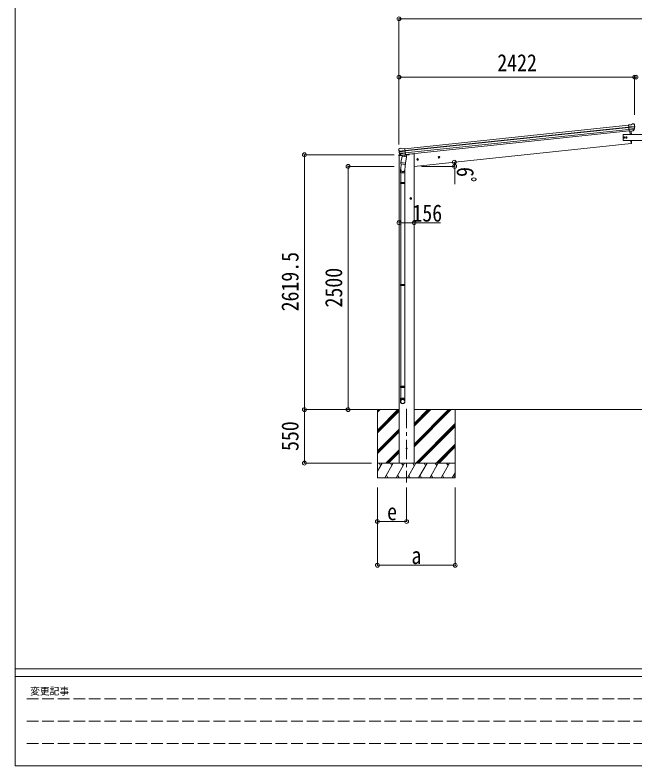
# Model space of a CAD drawing. Units: millimetres at full size, sheet at 1:40; some dimension numbers follow another scale. Extents: x -11243 to 11243, y -7760 to 7760.
# Drawn here: x -11243 to -4868, y -7760 to -41 of the extents above; entities that cross this region are included whole.
import ezdxf
from ezdxf.enums import TextEntityAlignment as Align

# ---------------------------------------------------------------- set-up
doc = ezdxf.new("R2010")
doc.units = ezdxf.units.MM
doc.header["$LTSCALE"] = 40
doc.header["$PDMODE"] = 32
doc.header["$PDSIZE"] = 40
doc.linetypes.add('CHAIN1', pattern=[8, 5, -1, 1, -1])
doc.linetypes.add('DASHED3', pattern=[4, 3, -1])
for name, color, linetype, lineweight in [('0-0_0', 7, 'Continuous', 9), ('0-1_本体', 5, 'CHAIN1', 9), ('0-3_ELV2', 4, 'Continuous', 9), ('0-6_OTH_LINE', 6, 'Continuous', 9), ('0-9_OUTLINE', 7, 'Continuous', 9), ('F-0_240', 7, 'Continuous', 9)]:
    doc.layers.add(name, color=color, linetype=linetype, lineweight=lineweight)
doc.styles.add('ＭＳ ゴシック', font='')
doc.styles.get('ＭＳ ゴシック').set_extended_font_data('MS Gothic')

msp = doc.modelspace()

# ---------------------------------------------------------------- linework, layer by layer
at = {"layer": '0-0_0'}
for p, q in [((-7638.61, -4096.94), (-7294.5, -4096.94)), ((-7516.75, -4096.94), (-7516.75, -4796.94)), ((-7516.75, -4308.17), (-7305.52, -4096.94)), ((-7516.75, -4124.32), (-7489.37, -4096.94)), ((-7516.75, -4110.18), (-7503.51, -4096.94)), ((-7516.75, -4322.31), (-7294.5, -4100.06)), ((-7516.75, -4336.45), (-7294.5, -4114.21)), ((-7139, -4479.2), (-6756.74, -4096.94)), ((-7139, -4450.92), (-6785.02, -4096.94)), ((-7139, -4465.06), (-6770.88, -4096.94)), ((-7139, -4267.07), (-6968.87, -4096.94)), ((-7139, -4252.93), (-6983.01, -4096.94)), ((-7139, -4238.79), (-6997.16, -4096.94)), ((-7139, -4096.94), (-2590.98, -4096.94)), ((-6716.75, -4096.94), (-6716.75, -4796.94)), ((-7122.9, -4646.94), (-6716.75, -4240.8)), ((-7516.75, -4520.3), (-7294.5, -4298.05)), ((-7516.75, -4534.44), (-7294.5, -4312.19)), ((-7108.75, -4646.94), (-6716.75, -4254.95)), ((-7094.61, -4646.94), (-6716.75, -4269.09)), ((-7516.75, -4548.59), (-7294.5, -4326.34)), ((-6910.76, -4646.94), (-6716.75, -4452.93)), ((-6896.62, -4646.94), (-6716.75, -4467.08)), ((-7431.26, -4646.94), (-7294.5, -4510.18)), ((-7417.12, -4646.94), (-7294.5, -4524.33)), ((-7402.98, -4646.94), (-7294.5, -4538.47)), ((-6882.48, -4646.94), (-6716.75, -4481.22)), ((-6716.75, -4646.94), (-7516.75, -4646.94)), ((-7516.75, -4730.77), (-7468.35, -4646.94)), ((-7483.36, -4672.92), (-7498.36, -4646.94)), ((-7439.49, -4796.94), (-7352.89, -4646.94)), ((-7367.89, -4672.92), (-7382.89, -4646.94)), ((-7324.02, -4796.94), (-7237.42, -4646.94)), ((-7252.42, -4672.92), (-7267.42, -4646.94)), ((-7208.55, -4796.94), (-7121.95, -4646.94)), ((-7136.95, -4672.92), (-7151.95, -4646.94)), ((-7093.08, -4796.94), (-7006.47, -4646.94)), ((-7021.48, -4672.92), (-7036.48, -4646.94)), ((-6977.61, -4796.94), (-6891, -4646.94)), ((-6921.01, -4646.94), (-6906, -4672.92)), ((-6862.14, -4796.94), (-6775.53, -4646.94)), ((-6790.54, -4672.92), (-6805.54, -4646.94)), ((-7424.49, -4770.96), (-7409.49, -4796.94)), ((-7309.02, -4770.96), (-7294.02, -4796.94)), ((-7193.55, -4770.96), (-7178.55, -4796.94)), ((-7078.08, -4770.96), (-7063.08, -4796.94)), ((-6962.61, -4770.96), (-6947.61, -4796.94)), ((-6847.14, -4770.96), (-6832.14, -4796.94)), ((-6746.67, -4796.94), (-6716.75, -4745.13)), ((-6731.67, -4770.96), (-6716.75, -4796.79)), ((-7516.75, -4796.94), (-6716.75, -4796.94))]:
    msp.add_line(p, q, dxfattribs=at)
at = {"layer": '0-1_本体'}
msp.add_line((-7216.75, -4087.73), (-7216.75, -4846.94), dxfattribs=at)
at = {"layer": '0-3_ELV2'}
for p, q in [((-7234.6, -1414.94), (-4935.18, -1173.26)), ((-7232.61, -1433.83), (-4933.2, -1192.15)), ((-7232.18, -1438.01), (-4932.76, -1196.33)), ((-7230.08, -1457.87), (-4930.67, -1216.19)), ((-4928.91, -1232.93), (-7228.32, -1474.61)), ((-4908.87, -1168.48), (-4935.39, -1171.27)), ((-4928.61, -1235.82), (-4935.39, -1171.27)), ((-4933.23, -1191.8), (-4873.49, -1185.52)), ((-4873.01, -1191.39), (-4932.62, -1197.65)), ((-4873.85, -1208.14), (-4930.89, -1214.14)), ((-4875.24, -1212.8), (-4930.42, -1218.6)), ((-4885.25, -1231.04), (-4928.63, -1235.6)), ((-4928.61, -1235.82), (-4918.66, -1234.78)), ((-4918.66, -1234.78), (-4918.39, -1234.84)), ((-4918.39, -1234.84), (-4893.06, -1232.18)), ((-4908.87, -1168.48), (-4897.27, -1161.51)), ((-4896.04, -1161.1), (-4882.55, -1159.68)), ((-4893.06, -1232.18), (-4892.8, -1232.06)), ((-4892.8, -1232.06), (-4885.11, -1231.25)), ((-4883.8, -1229.38), (-4874.35, -1211.08)), ((-4882.75, -1229.81), (-4872.63, -1211.55)), ((-4878.89, -1160.77), (-4878.89, -1160.76)), ((-4878.89, -1160.77), (-4873.71, -1164.96)), ((-4872.32, -1168.66), (-4872.63, -1166.81)), ((-4921.72, -1235.1), (-4918.06, -1269.94)), ((-4908.33, -1362.49), (-7139, -1596.94)), ((-4911.76, -1329.94), (-4908.33, -1362.49)), ((-4908.33, -1362.49), (-4906.28, -1362.2)), ((-7297.04, -1423.51), (-7297.12, -1421.64)), ((-7295.76, -1418.74), (-7296.45, -1419.61)), ((-7292.26, -1414.43), (-7295.76, -1418.74)), ((-7232.65, -1433.48), (-7292.39, -1439.76)), ((-7292.26, -1414.43), (-7292.26, -1414.42)), ((-7291.64, -1445.6), (-7232.03, -1439.33)), ((-7288.9, -1412.6), (-7288.9, -1412.6)), ((-7274.13, -1481.15), (-7287.82, -1465.4)), ((-7287.33, -1461.81), (-7230.3, -1455.82)), ((-7273.19, -1480.52), (-7286.23, -1464.58)), ((-7285.01, -1466.08), (-7229.83, -1460.28)), ((-7261.33, -1415.73), (-7234.81, -1412.95)), ((-7228.02, -1477.5), (-7234.81, -1412.95)), ((-7296.75, -1482.1), (-7297.65, -1488.93)), ((-7297.65, -1488.93), (-7263.92, -1485.39)), ((-7294.5, -4646.94), (-7294.5, -1488.6)), ((-7277.24, -1477.74), (-7294.09, -1479.51)), ((-7263.82, -1481.26), (-7271.52, -1482.07)), ((-7271.42, -1481.83), (-7228.04, -1477.27)), ((-7270.67, -1482.08), (-7269.11, -1481.91)), ((-7269.11, -1481.91), (-7231.57, -1477.97)), ((-7263.55, -1481.33), (-7263.82, -1481.26)), ((-7238.22, -1478.66), (-7263.55, -1481.33)), ((-7237.97, -1478.55), (-7238.22, -1478.66)), ((-7228.02, -1477.5), (-7237.97, -1478.55)), ((-7231.57, -1477.97), (-7230, -1477.8)), ((-7228.19, -1475.92), (-7227.26, -1476.11)), ((-7223.9, -1481.18), (-7194.64, -1478.11)), ((-7189.78, -1470.56), (-7190.2, -1473.79)), ((-7103.57, -1518.3), (-7109.65, -1522.71)), ((-7109.65, -1522.71), (-7108.86, -1530.18)), ((-7108.86, -1530.18), (-7102, -1533.23)), ((-7096.72, -1521.35), (-7103.57, -1518.3)), ((-6884.78, -1495.31), (-6890.85, -1499.72)), ((-6890.85, -1499.72), (-6890.07, -1507.18)), ((-6890.07, -1507.18), (-6883.21, -1510.23)), ((-6877.92, -1498.36), (-6884.78, -1495.31)), ((-7173, -1918.99), (-7179.5, -1922.74)), ((-7179.5, -1922.74), (-7179.5, -1930.25)), ((-7166.5, -1922.74), (-7173, -1918.99)), ((-7179.5, -1930.25), (-7173, -1934))]:
    msp.add_line(p, q, dxfattribs=at)
for points in [[(-4740.2, -1329.94), (-4740.2, -1269.94), (-4990.2, -1269.94), (-4990.2, -1329.94)], [(-4988.21, -1299.94), (-4984.45, -1293.44), (-4976.95, -1293.44), (-4973.19, -1299.94), (-4976.95, -1306.44), (-4984.45, -1306.44)], [(-4964.71, -1299.94), (-4960.95, -1293.44), (-4953.45, -1293.44), (-4949.69, -1299.94), (-4953.45, -1306.44), (-4960.95, -1306.44)]]:
    msp.add_lwpolyline(points, close=True, dxfattribs=at)
for points in [[(-7275.41, -1411.18), (-7275.41, -1411.18), (-7288.9, -1412.6)], [(-7261.33, -1415.73), (-7274.12, -1411.33), (-7274.12, -1411.33)], [(-7139, -4646.94), (-7139, -1467.94), (-7159, -1467.94), (-7189.86, -1471.18)], [(-7102, -1533.23), (-7095.93, -1528.82), (-7096.72, -1521.35)], [(-6883.21, -1510.23), (-6877.14, -1505.82), (-6877.92, -1498.36)], [(-7173, -1934), (-7166.5, -1930.25), (-7166.5, -1922.74)]]:
    msp.add_lwpolyline(points, dxfattribs=at)
for centre, radius in [((-4980.7, -1299.94), 8.5), ((-4980.7, -1299.94), 7.7), ((-4980.7, -1299.94), 6.5), ((-4957.2, -1299.94), 8.5), ((-4957.2, -1299.94), 7.7), ((-4957.2, -1299.94), 6.5), ((-7102.79, -1525.77), 8.5), ((-7102.79, -1525.77), 7.7), ((-7102.79, -1525.77), 6.5), ((-6883.99, -1502.77), 8.5), ((-6883.99, -1502.77), 7.7), ((-6883.99, -1502.77), 6.5), ((-7173, -1926.49), 8.5), ((-7173, -1926.49), 7.7), ((-7173, -1926.49), 6.5), ((-7216.75, -4496.94), 4.5)]:
    msp.add_circle(centre, radius, dxfattribs=at)
for centre, radius, start, end in [((-5803.93, -1322.27), 900.99, 3.33022, 5.6433), ((-4895.72, -1164.08), 3, 96.02369, 120.97631), ((-4885.37, -1228.36), 2.99, 285.2717, 331.00739), ((-4882.03, -1164.66), 5, 51.04426, 95.95574), ((-5065.88, -1190.31), 192.44, 1.4271, 6.57578), ((-4877.02, -1209.7), 3, 332.69111, 354.20009), ((-5073.21, -1189.77), 200.2, 354.20009, 359.53883), ((-4828.23, -1183.41), 45.32, 182.67122, 185.64518), ((-4872.83, -1192.72), 1.35, 95.1605, 97.91927), ((-4870.23, -1191.17), 2.74, 179.02151, 184.43412), ((-4875.25, -1210.09), 3, 331, 354.13916), ((-5073.21, -1189.77), 202, 354.13916, 6), ((-4906.7, -1359.23), 3, 278, 357.63919), ((-5803.93, -1322.27), 900.99, 357.6414, 359.51282), ((-7096.15, -1402.4), 202, 186, 197.86084), ((-7103.21, -1404.45), 192.44, 185.42422, 190.5729), ((-7337.11, -1447.1), 45.32, 6.35482, 9.32878), ((-7288.37, -1417.57), 5, 96.04426, 140.95574), ((-7294.41, -1445.96), 2.74, 7.56588, 12.97849), ((-7291.54, -1446.94), 1.35, 94.08073, 96.8395), ((-7096.15, -1402.4), 200.2, 192.46117, 197.79991), ((-7285.56, -1463.43), 3, 197.86084, 221), ((-7283.91, -1462.68), 3, 197.79991, 219.30889), ((-7275.1, -1414.17), 3, 71.02369, 95.97631), ((-7293.78, -1482.49), 3, 96, 172.5), ((-7271.87, -1479.19), 2.99, 220.99261, 266.7283), ((-7270.72, -1481.58), 0.5, 240.73754, 276), ((-7230.05, -1477.3), 0.5, 276, 311.26246), ((-7195.16, -1473.13), 5, 276, 352.5)]:
    msp.add_arc(centre, radius, start, end, dxfattribs=at)
for centre, major_axis, ratio, start_param, end_param in [((-4885.57, -1228.06), (-0.11, 3), 0.642905, 3.2459383, 4.203928), ((-4885.43, -1228.26), (1.66, -2.51), 0.997631, 5.8041905, 5.8929484), ((-4885.5, -1228.15), (3.53, -2.11), 0.650902, 5.2561448, 5.3289554), ((-4883.13, -1227.8), (1.08, 3.13), 0.040856, 2.1135035, 2.1416249), ((-4874.58, -1168.26), (-0.87, 5.91), 0.020485, 0.671432, 1.5691306), ((-4879.98, -1163.75), (5.88, -1.31), 0.24881, 0.460585, 0.4641038), ((-4875.6, -1167.29), (-2.34, 1.9), 0.995767, 3.9859716, 4.712389), ((-5070.91, -1211.72), (-20.92, 199.05), 0.994373, 4.7113789, 4.7277536), ((-7294.12, -1421.49), (1.9, 2.34), 0.995767, 1.5707963, 2.2972137), ((-7290.58, -1417.11), (-5.48, -2.51), 0.24881, 5.8190815, 5.8226003), ((-7294.91, -1422.65), (-0.38, 5.97), 0.020485, 4.7140547, 5.6117533), ((-7093.84, -1424.34), (-20.92, 199.05), 0.994373, 1.5554317, 1.5718064), ((-7093.84, -1424.34), (-20.92, 199.05), 0.994373, 4.7113789, 4.7277536), ((-7274.17, -1479.11), (-1.71, 2.84), 0.040856, 4.1415604, 4.1696818), ((-7271.73, -1478.86), (-0.51, 2.96), 0.642905, 2.0792573, 3.037247), ((-7271.78, -1478.96), (-3.02, -2.79), 0.650902, 0.9542299, 1.0270405), ((-7271.82, -1479.08), (-1.1, -2.8), 0.997631, 0.3902369, 0.4789948)]:
    msp.add_ellipse(centre, major_axis=major_axis, ratio=ratio, start_param=start_param, end_param=end_param, dxfattribs=at)
at = {"layer": '0-6_OTH_LINE'}
for p, q in [((-7295, -79.89), (-7295, -1370.96)), ((-7295, -79.89), (-2434.98, -79.89)), ((-7295, -679.89), (-4872.99, -679.89)), ((-4872.99, -679.89), (-4872.99, -1067.07)), ((-4872.99, -679.89), (-4857.01, -679.89)), ((-8266.75, -4096.94), (-8266.75, -1477.45)), ((-8266.75, -1477.45), (-7345, -1477.45)), ((-7817.75, -4096.94), (-7817.75, -1596.94)), ((-7817.75, -1596.94), (-7345, -1596.94)), ((-7139, -2176.49), (-7294.5, -2176.49)), ((-8266.75, -4096.94), (-7576.36, -4096.94)), ((-8266.75, -4646.94), (-8266.75, -4096.94)), ((-7817.75, -4096.94), (-7576.36, -4096.94)), ((-8266.75, -4646.94), (-7576.36, -4646.94)), ((-7516.75, -5246.94), (-7516.75, -4897.94)), ((-7516.75, -5696.94), (-7516.75, -4897.94)), ((-7216.75, -5246.94), (-7216.75, -4897.94)), ((-6716.75, -5696.94), (-6716.75, -4897.94)), ((-7516.75, -5246.94), (-7216.75, -5246.94)), ((-7516.75, -5696.94), (-6716.75, -5696.94))]:
    msp.add_line(p, q, dxfattribs=at)
at = {"layer": '0-6_OTH_LINE', "lineweight": 18}
for p, q in [((-6722.05, -1596.99), (-7064.64, -1596.99)), ((-6722.05, -1596.99), (-6722.05, -1778.5)), ((-7139, -2176.49), (-6866.96, -2176.49))]:
    msp.add_line(p, q, dxfattribs=at)
at = {"layer": '0-6_OTH_LINE'}
msp.add_arc((-6959.84, -1596.99), 237.79, 0, 10.52987, dxfattribs=at)
for p in [(-7295, -79.89), (-7295, -679.89), (-4872.99, -679.89), (-4857.09, -679.89), (-8266.75, -1477.45), (-6726.05, -1553.54), (-7817.75, -1596.94), (-6722.05, -1596.99), (-7294.5, -2176.49), (-7139, -2176.49), (-8266.75, -4096.94), (-7817.75, -4096.94), (-8266.75, -4646.94), (-7516.75, -5246.94), (-7216.75, -5246.94), (-7516.75, -5696.94), (-6716.75, -5696.94)]:
    msp.add_point(p, dxfattribs=at)
at = {"layer": '0-9_OUTLINE'}
for p, q in [((-7260.69, -1490.44), (-7274.05, -1556.09)), ((-7270.67, -1482.08), (-7230, -1477.8)), ((-7267.31, -1482.38), (-7267.46, -1483.1)), ((-7266.85, -1484.23), (-7242.09, -1493.98)), ((-7215.81, -1499.57), (-7260.69, -1490.44)), ((-7258.51, -1487.52), (-7259.17, -1490.75)), ((-7237.71, -1479), (-7240.62, -1493.35)), ((-7229.17, -1565.22), (-7215.81, -1499.57)), ((-7228.19, -1475.92), (-7227.26, -1476.11)), ((-7227.26, -1476.11), (-7216.06, -1493.03)), ((-7216.06, -1493.03), (-7217.33, -1499.26)), ((-7271.64, -1571.38), (-7277.2, -1627.1)), ((-7276.52, -1568.34), (-7274.03, -1556.1)), ((-7276.31, -1569.74), (-7276.31, -1569.74)), ((-7274.98, -1570.7), (-7234.02, -1579.03)), ((-7229.17, -1565.22), (-7274.05, -1556.09)), ((-7228.73, -1563.09), (-7235.38, -1630.83)), ((-7229.18, -1565.22), (-7231.72, -1577.69)), ((-7279.35, -1664.26), (-7279.35, -1629.91)), ((-7233.35, -1664.26), (-7279.35, -1664.26)), ((-7277.35, -1664.26), (-7277.35, -1761.01)), ((-7235.35, -1664.26), (-7235.35, -1761.01)), ((-7233.35, -1629.61), (-7233.35, -1664.26)), ((-7279.35, -1763.01), (-7278.35, -1761.01)), ((-7233.35, -1763.01), (-7279.35, -1763.01)), ((-7233.35, -1771.01), (-7279.35, -1771.01)), ((-7234.35, -1761.01), (-7278.35, -1761.01)), ((-7234.35, -1773.01), (-7278.35, -1773.01)), ((-7277.35, -1773.01), (-7277.35, -2809.2)), ((-7235.35, -1773.01), (-7235.35, -2809.2)), ((-7233.35, -1763.01), (-7234.35, -1761.01)), ((-7233.35, -1771.01), (-7234.35, -1773.01)), ((-7233.35, -1763.01), (-7233.35, -1771.01)), ((-7279.35, -2811.2), (-7278.35, -2809.2)), ((-7233.35, -2811.2), (-7279.35, -2811.2)), ((-7233.35, -2819.2), (-7279.35, -2819.2)), ((-7234.35, -2809.2), (-7278.35, -2809.2)), ((-7234.35, -2821.2), (-7278.35, -2821.2)), ((-7277.35, -2821.2), (-7277.35, -3857.38)), ((-7235.35, -2821.2), (-7235.35, -3857.38)), ((-7233.35, -2811.2), (-7234.35, -2809.2)), ((-7233.35, -2819.2), (-7234.35, -2821.2)), ((-7233.35, -2811.2), (-7233.35, -2819.2)), ((-7279.35, -3859.38), (-7278.35, -3857.38)), ((-7233.35, -3859.38), (-7279.35, -3859.38)), ((-7234.35, -3857.38), (-7278.35, -3857.38)), ((-7233.35, -3859.38), (-7234.35, -3857.38)), ((-7233.35, -3859.38), (-7233.35, -3867.38)), ((-7233.35, -3867.38), (-7279.35, -3867.38)), ((-7234.35, -3869.38), (-7278.35, -3869.38)), ((-7277.35, -3869.38), (-7277.35, -3979.38)), ((-7235.35, -3869.38), (-7235.35, -3979.38)), ((-7233.35, -3867.38), (-7234.35, -3869.38)), ((-7279.35, -4013.53), (-7279.35, -3979.38)), ((-7233.35, -3979.38), (-7279.35, -3979.38)), ((-7233.35, -4013.53), (-7233.35, -3979.38))]:
    msp.add_line(p, q, dxfattribs=at)
for points in [[(-7279.35, -1763.01), (-7279.35, -1771.01), (-7278.35, -1773.01)], [(-7279.35, -2811.2), (-7279.35, -2819.2), (-7278.35, -2821.2)], [(-7279.35, -3859.38), (-7279.35, -3867.38), (-7278.35, -3869.38)]]:
    msp.add_lwpolyline(points, dxfattribs=at)
for centre, radius, start, end in [((-7270.72, -1481.58), 0.5, 240.73754, 276), ((-7267.8, -1482.28), 0.5, 348.5, 96), ((-7266.48, -1483.3), 1, 168.5, 248.5), ((-7241.62, -1493.07), 1.03, 242.53897, 344.46569), ((-7237.12, -1479.16), 0.604, 93.09842, 164.70595), ((-7230.05, -1477.3), 0.5, 276, 311.26246), ((-7274.62, -1568.77), 1.95, 167.54017, 209.97766), ((-7274.58, -1568.74), 2, 209.90962, 258.5), ((-7233.62, -1577.07), 2, 258.5, 341.96843), ((-7249.35, -1629.91), 30, 177.45142, 180)]:
    msp.add_arc(centre, radius, start, end, dxfattribs=at)
for centre, major_axis, ratio, start_param, end_param in [((-7256.35, -1629.61), (23, 0), 0.996195, 2.621936, 6.6074797), ((-7256.35, -1629.61), (21, 0), 0.996195, 3.0215498, 6.2247991), ((-7256.35, -4011.78), (-23, 0), 0.996195, 3.1415927, 6.2831853), ((-7256.35, -4013.53), (-23, 0), 0.996195, 3.1415927, 6.2831853), ((-7256.35, -4013.53), (0, -23.43), 0.981806, 4.712389, 7.8539816)]:
    msp.add_ellipse(centre, major_axis=major_axis, ratio=ratio, start_param=start_param, end_param=end_param, dxfattribs=at)
msp.add_ellipse((-7256.35, -4013.53), major_axis=(21, 0), ratio=0.996195, dxfattribs=at)
at = {"layer": 'F-0_240', "color": 5}
for p, q in [((-11242.74, 7760), (-11242.74, -7760)), ((-11242.74, -6760), (10677.26, -6760)), ((-11242.74, -6840), (7121.58, -6840)), ((-11242.74, -7760), (10677.26, -7760))]:
    msp.add_line(p, q, dxfattribs=at)
at = {"layer": 'F-0_240', "color": 4, "linetype": 'DASHED3'}
for p, q in [((-11122.75, -7070), (-4718.42, -7070)), ((-11122.75, -7300), (-4718.42, -7300)), ((-11122.75, -7530), (-4718.42, -7530))]:
    msp.add_line(p, q, dxfattribs=at)

# ---------------------------------------------------------------- texts
at = {"layer": '0-6_OTH_LINE', "color": 7, "style": 'ＭＳ ゴシック', "width": 0.85}
for s, p in [('2422', (-6284, -671.89)), ('156', (-7156.33, -2217.26)), ('e', (-7416.75, -5286.94)), ('a', (-7166.75, -5736.94))]:
    msp.add_text(s, height=176, dxfattribs=at).set_placement(p, align=Align.BOTTOM_LEFT)
for s, rotation, p in [('6ﾟ', 270, (-6752.51, -1603.52)), ('2619.5', 90, (-8274.75, -3087.2)), ('2500', 90, (-7825.75, -3046.94)), ('550', 90, (-8274.75, -4521.94))]:
    msp.add_text(s, height=176, rotation=rotation, dxfattribs=at).set_placement(p, align=Align.BOTTOM_LEFT)
at = {"layer": 'F-0_240', "style": 'ＭＳ ゴシック'}
msp.add_text('変更記事', height=73.31, dxfattribs=at).set_placement((-11086.44, -7050), align=Align.BOTTOM_LEFT)

doc.saveas('drawing.dxf')
